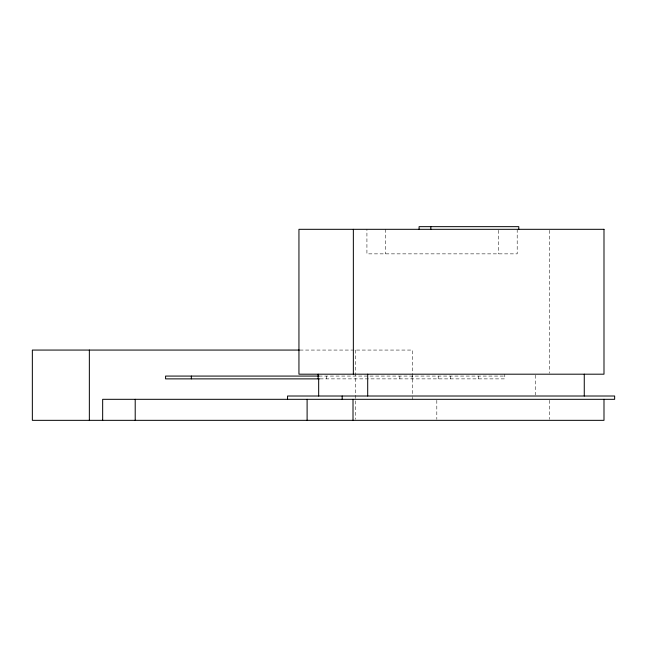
<?xml version="1.0" encoding="UTF-8"?>
<svg xmlns="http://www.w3.org/2000/svg" width="647" height="647" viewBox="0 0 647 647"><rect width="100%" height="100%" fill="white"/><g stroke="black" fill="none" stroke-linecap="round" stroke-linejoin="round"><path stroke-width="0.49" stroke-dasharray="3.23 2.43" d="M299.909 350.067L412.43 350.067L412.43 396.296M319.003 376.077L504.264 376.077M319.998 378.875L504.781 378.875L504.781 374.192M549.578 230.316L549.578 373.19M549.578 400.307L549.578 419.337M535.239 375.187L535.239 395.026M517.196 229.313L517.196 253.859L366.922 253.859L366.922 229.313M498.602 230.292L498.602 253.859M478.489 376.077L478.489 378.875M450.449 376.077L450.449 378.875M438.205 376.077L438.205 378.875M436.814 400.307L436.814 419.337M412.43 397.298L412.43 399.312M412.09 376.077L412.09 378.875M399.854 376.077L399.854 378.875M385.515 229.313L385.515 253.859M355.438 350.067L355.438 394.241M355.438 395.244L355.438 419.337M326.606 376.077L326.606 378.875"/><path stroke-width="0.97" d="M299.351 350.067L32.35 350.067L32.35 420.34L603.991 420.34L603.991 399.312M319.003 376.077L165.575 376.077L165.575 378.875L319.553 378.875M584.265 374.192L584.265 396.013M518.789 229.313L518.789 226.66L419.086 226.66L419.086 229.313M430.845 226.66L430.845 229.313M367.698 374.192L367.698 396.013M353.351 229.313L353.351 374.192M353.011 399.312L353.011 420.34M342.182 396.013L342.182 399.312M318.672 378.875L318.672 396.013M318.146 374.192L318.146 378.875M307.107 399.312L307.107 420.34M287.551 399.312L287.551 396.013L614.65 396.013L614.65 399.312L102.663 399.312L102.663 420.34M191.35 376.077L191.35 378.875M135.207 399.312L135.207 420.34M89.351 350.067L89.351 420.34M603.991 229.313L298.946 229.313L298.946 374.192L603.991 374.192L603.991 229.313"/></g></svg>
